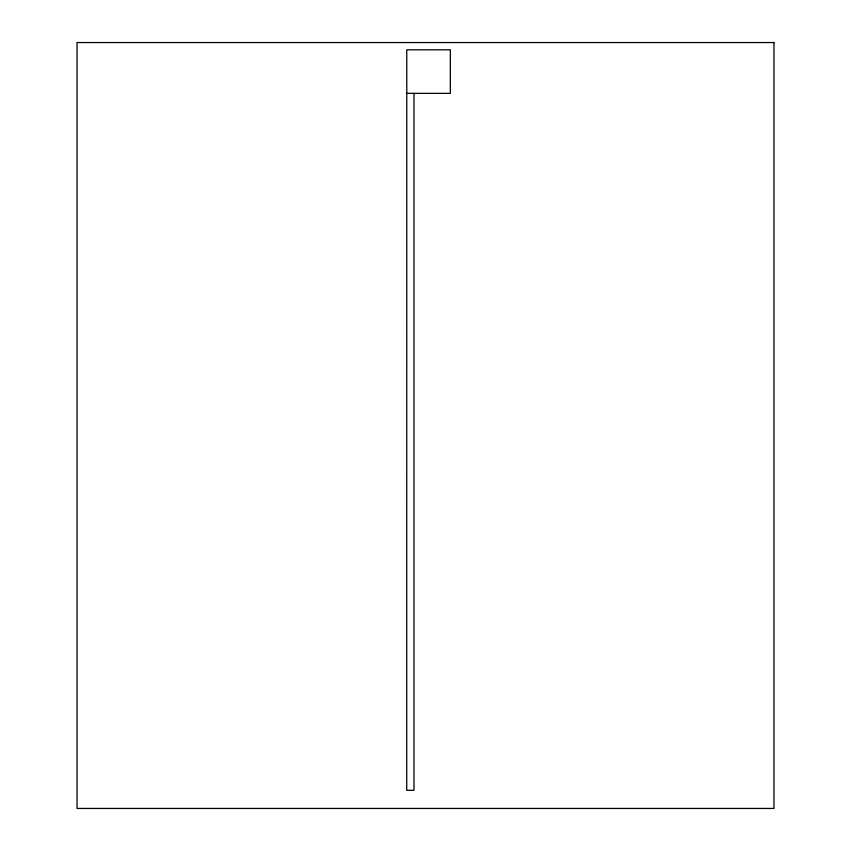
<?xml version="1.0" encoding="UTF-8"?>
<svg xmlns="http://www.w3.org/2000/svg" width="851" height="851" viewBox="0 0 851 851"><rect width="100%" height="100%" fill="white"/><g stroke="black" fill="none" stroke-linecap="round" stroke-linejoin="round"><path stroke-width="1.28" d="M406.725 93.365L450.339 93.365L450.339 49.805L406.778 49.805L406.725 790.302L413.98 790.302L413.98 93.365M773.963 42.55L77.037 42.55L77.037 808.45L773.963 808.45L773.963 42.55"/></g></svg>
